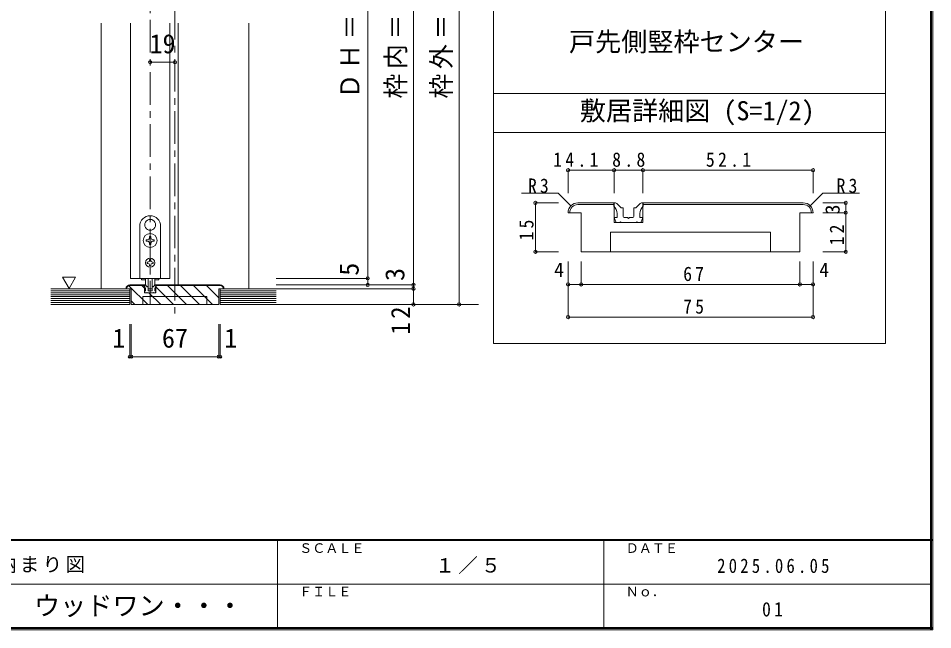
# Model space of a CAD drawing. Units: millimetres at full size, sheet at 1:5, with parts at other scales. Extents: x -957 to 993, y -689 to 708.
# Drawn here: x 293 to 993, y -689 to -221 of the extents above; entities that cross this region are included whole.
import ezdxf
from ezdxf.enums import TextEntityAlignment as Align

# ---------------------------------------------------------------- set-up
doc = ezdxf.new("R2010")
doc.units = ezdxf.units.MM
doc.header["$LTSCALE"] = 5
doc.header["$PDMODE"] = 32
doc.header["$PDSIZE"] = 2.5
doc.linetypes.add('CHAIN1', pattern=[8, 5, -1, 1, -1])
doc.layers.add('0-B_寸法', color=7, linetype='Continuous', lineweight=9)
doc.layers.add('F-1_枠', color=6, linetype='Continuous', lineweight=9)
doc.layers.add('F-A_文字', color=7, linetype='Continuous')
doc.styles.add('HG丸ｺﾞｼｯｸM-PRO', font='')
doc.styles.add('ＭＳ ゴシック', font='')
doc.styles.get('HG丸ｺﾞｼｯｸM-PRO').set_extended_font_data('HG丸ｺﾞｼｯｸM-PRO')
doc.styles.get('ＭＳ ゴシック').set_extended_font_data('MS Gothic')

msp = doc.modelspace()

# ---------------------------------------------------------------- linework, layer by layer
at = {"layer": '0-B_寸法'}
for p, q in [((656.593, 71.709), (656.593, -469.784)), ((595.214, -439.942), (595.214, 10.058)), ((630.214, 10.058), (630.214, -427.942)), ((560.214, -19.942), (560.214, -419.942)), ((356.214, -224.442), (356.214, -427.942)), ((378.714, -224.442), (378.714, -419.942)), ((408.714, -224.442), (408.714, -419.942)), ((415.214, -224.442), (415.214, -424.942)), ((469.214, -224.442), (469.214, -427.942)), ((956.593, -278.291), (656.593, -278.291)), ((956.593, -308.291), (656.593, -308.291)), ((713.658, -337.131), (713.658, -354.631)), ((748.908, -337.131), (713.658, -337.131)), ((748.908, -337.131), (748.908, -354.631)), ((770.908, -337.131), (748.908, -337.131)), ((770.908, -337.131), (770.908, -354.631)), ((901.158, -337.131), (770.908, -337.131)), ((901.158, -337.131), (901.158, -354.631)), ((898.961, -364.328), (908.658, -354.632)), ((908.658, -354.632), (936.695, -354.632)), ((688.658, -362.131), (688.658, -399.632)), ((688.658, -362.131), (706.371, -362.131)), ((748.908, -363.382), (721.157, -363.382)), ((748.908, -362.132), (721.158, -362.132)), ((748.658, -362.132), (750.015, -362.132)), ((748.658, -364.632), (748.658, -362.132)), ((748.908, -362.132), (748.908, -377.132)), ((754.063, -365.662), (750.899, -362.498)), ((765.752, -365.662), (768.916, -362.498)), ((893.658, -362.132), (770.908, -362.132)), ((770.908, -362.132), (770.908, -377.132)), ((893.658, -363.382), (770.908, -363.382)), ((926.158, -362.132), (908.658, -362.132)), ((926.158, -362.132), (926.158, -399.632)), ((751.158, -373.382), (751.158, -370.222)), ((754.593, -365.882), (755.408, -365.882)), ((755.908, -372.632), (755.908, -366.382)), ((763.908, -372.632), (763.908, -366.382)), ((765.222, -365.882), (764.408, -365.882)), ((768.658, -373.382), (768.658, -370.222)), ((926.158, -369.632), (908.658, -369.632)), ((393.615, -374.794), (393.714, -374.892)), ((393.813, -374.794), (393.714, -374.892)), ((770.908, -377.132), (748.908, -377.132)), ((750.408, -377.132), (749.193, -374.066)), ((751.158, -373.382), (749.658, -373.382)), ((753.158, -377.132), (750.408, -377.132)), ((753.158, -377.132), (753.658, -376.632)), ((753.658, -376.632), (754.158, -377.132)), ((754.158, -377.132), (765.658, -377.132)), ((759.158, -373.382), (756.658, -373.382)), ((759.908, -374.132), (759.158, -373.382)), ((760.658, -373.382), (759.908, -374.132)), ((763.158, -373.382), (760.658, -373.382)), ((768.658, -373.382), (770.158, -373.382)), ((390.072, -380.931), (390.207, -380.967)), ((390.17, -381.102), (390.207, -380.967)), ((397.356, -380.931), (397.221, -380.967)), ((397.258, -381.102), (397.221, -380.967)), ((868.658, -384.632), (746.158, -384.632)), ((746.158, -399.632), (746.158, -384.632)), ((868.658, -399.632), (868.658, -384.632)), ((393.214, -388.742), (393.214, -387.792)), ((395.914, -390.442), (396.864, -390.442)), ((396.864, -391.442), (395.914, -391.442)), ((396.864, -390.442), (396.864, -391.442)), ((393.214, -394.092), (393.214, -393.142)), ((394.214, -394.092), (393.214, -394.092)), ((394.214, -393.142), (394.214, -394.092)), ((394.214, -405.542), (393.214, -405.542)), ((393.214, -405.542), (393.214, -406.142)), ((394.214, -405.542), (394.214, -406.142)), ((688.658, -399.632), (706.371, -399.632)), ((723.658, -399.632), (891.158, -399.632)), ((926.158, -399.632), (908.658, -399.632)), ((391.314, -407.442), (391.314, -408.442)), ((391.914, -407.442), (391.314, -407.442)), ((391.314, -408.442), (391.914, -408.442)), ((393.214, -409.742), (393.214, -410.342)), ((393.214, -410.342), (394.214, -410.342)), ((394.214, -409.742), (394.214, -410.342)), ((395.514, -407.442), (396.114, -407.442)), ((396.114, -408.442), (395.514, -408.442)), ((396.114, -407.442), (396.114, -408.442)), ((713.658, -424.632), (713.658, -407.132)), ((723.658, -424.632), (723.658, -407.132)), ((891.158, -424.632), (891.158, -407.132)), ((901.158, -424.632), (901.158, -407.132)), ((336.602, -419.129), (331.602, -427.789)), ((408.714, -419.942), (378.714, -419.942)), ((387.114, -419.942), (387.114, -421.142)), ((390.214, -424.364), (390.214, -419.942)), ((392.214, -427.564), (392.214, -419.942)), ((395.214, -419.942), (395.214, -427.564)), ((397.214, -424.364), (397.214, -419.942)), ((400.314, -419.942), (400.314, -421.142)), ((560.214, -419.942), (490.214, -419.942)), ((560.214, -424.942), (560.214, -419.942)), ((391.854, -439.942), (377.468, -425.556)), ((378.214, -424.942), (389.314, -424.942)), ((378.214, -425.442), (389.314, -425.442)), ((390.246, -421.142), (387.114, -421.142)), ((389.314, -427.503), (387.253, -425.442)), ((389.214, -424.942), (389.757, -424.942)), ((389.214, -425.942), (389.214, -424.942)), ((389.314, -430.942), (389.314, -424.942)), ((391.376, -426.354), (390.11, -425.089)), ((391.588, -426.442), (391.914, -426.442)), ((392.114, -429.142), (392.114, -426.642)), ((395.314, -429.142), (395.314, -426.642)), ((395.84, -426.442), (395.514, -426.442)), ((396.052, -426.354), (397.317, -425.089)), ((400.314, -421.142), (397.182, -421.142)), ((398.114, -430.942), (398.114, -424.942)), ((447.214, -424.942), (398.114, -424.942)), ((447.214, -425.442), (398.114, -425.442)), ((411.653, -439.942), (398.114, -426.403)), ((421.552, -439.942), (407.052, -425.442)), ((431.452, -439.942), (416.952, -425.442)), ((441.351, -439.942), (426.851, -425.442)), ((446.214, -434.905), (436.751, -425.442)), ((595.214, -424.942), (490.214, -424.942)), ((560.214, -424.942), (490.214, -424.942)), ((713.658, -449.632), (713.658, -424.632)), ((901.158, -424.632), (713.658, -424.632)), ((901.158, -449.632), (901.158, -424.632)), ((317.714, -427.942), (378.214, -427.942)), ((317.714, -429.442), (378.214, -429.442)), ((317.714, -430.942), (378.214, -430.942)), ((317.714, -432.442), (378.214, -432.442)), ((317.714, -433.942), (378.214, -433.942)), ((375.214, -427.942), (379.214, -427.942)), ((378.214, -439.942), (378.214, -427.942)), ((378.214, -439.942), (378.214, -427.942)), ((379.214, -439.942), (379.214, -427.942)), ((388.214, -439.942), (388.214, -433.942)), ((398.114, -430.942), (389.314, -430.942)), ((389.914, -430.942), (389.428, -429.716)), ((390.214, -429.442), (389.614, -429.442)), ((391.014, -430.942), (389.914, -430.942)), ((390.214, -429.442), (390.214, -428.178)), ((391.014, -430.942), (391.214, -430.742)), ((391.214, -430.742), (391.414, -430.942)), ((391.414, -430.942), (396.014, -430.942)), ((393.414, -429.442), (392.414, -429.442)), ((392.514, -427.864), (394.914, -427.864)), ((401.753, -439.942), (392.753, -430.942)), ((393.714, -429.742), (393.414, -429.442)), ((394.014, -429.442), (393.714, -429.742)), ((395.014, -429.442), (394.014, -429.442)), ((397.214, -429.442), (397.214, -428.178)), ((397.214, -429.442), (397.814, -429.442)), ((447.214, -439.942), (447.214, -427.942)), ((447.214, -439.942), (447.214, -427.942)), ((490.214, -427.942), (447.214, -427.942)), ((490.214, -429.442), (447.214, -429.442)), ((490.214, -430.942), (447.214, -430.942)), ((490.214, -432.442), (447.214, -432.442)), ((490.214, -433.942), (447.214, -433.942)), ((595.214, -427.942), (490.214, -427.942)), ((630.214, -439.942), (630.214, -427.942)), ((317.714, -435.442), (378.214, -435.442)), ((317.714, -436.942), (378.214, -436.942)), ((317.714, -438.442), (378.214, -438.442)), ((317.714, -439.942), (378.214, -439.942)), ((381.954, -439.942), (379.214, -437.202)), ((446.214, -439.942), (379.214, -439.942)), ((490.214, -435.442), (447.214, -435.442)), ((490.214, -436.942), (447.214, -436.942)), ((490.214, -438.442), (447.214, -438.442)), ((490.214, -439.942), (447.214, -439.942)), ((630.214, -439.942), (490.214, -439.942)), ((901.158, -449.632), (713.658, -449.632))]:
    msp.add_line(p, q, dxfattribs=at)
at = {"layer": '0-B_寸法', "linetype": 'CHAIN1'}
for p, q in [((412.714, 68.058), (412.714, -449.942)), ((393.714, 18.058), (393.714, -439.942)), ((645.032, -439.942), (317.714, -439.942))]:
    msp.add_line(p, q, dxfattribs=at)
at = {"layer": '0-B_寸法', "color": 4}
for p, q in [((393.714, -254.442), (412.714, -254.442)), ((378.214, -479.942), (378.214, -454.942)), ((379.214, -479.942), (379.214, -454.942)), ((446.214, -479.942), (446.214, -454.942)), ((447.214, -479.942), (447.214, -454.942)), ((378.214, -479.942), (379.214, -479.942)), ((379.214, -479.942), (446.214, -479.942)), ((446.214, -479.942), (447.214, -479.942))]:
    msp.add_line(p, q, dxfattribs=at)
at = {"layer": '0-B_寸法'}
for points in [[(956.593, 71.709), (956.593, -469.784), (656.593, -469.784)], [(715.854, -364.328), (706.158, -354.632), (677.917, -354.632)], [(771.158, -364.632), (771.158, -362.132), (769.8, -362.132)], [(723.658, -399.632), (723.658, -369.632), (713.658, -369.632)], [(891.158, -399.632), (891.158, -369.632), (901.158, -369.632)], [(766.658, -377.132), (766.158, -376.632), (765.658, -377.132)], [(766.658, -377.132), (769.408, -377.132), (770.622, -374.066)], [(385.714, -379.942), (385.714, -419.942), (401.714, -419.942), (401.714, -379.942)], [(391.514, -391.442), (390.564, -391.442), (390.564, -390.442), (391.514, -390.442)], [(393.214, -387.792), (394.214, -387.792), (394.214, -388.742)], [(336.602, -419.129), (326.602, -419.129), (331.602, -427.789)], [(398.214, -425.942), (398.214, -424.942), (397.671, -424.942)], [(437.214, -439.942), (437.214, -433.942), (388.214, -433.942)], [(396.414, -430.942), (396.214, -430.742), (396.014, -430.942)], [(396.414, -430.942), (397.514, -430.942), (398, -429.716)], [(446.214, -439.942), (446.214, -427.942), (450.214, -427.942)]]:
    msp.add_lwpolyline(points, dxfattribs=at)
for centre, radius in [((393.714, -390.942), 5.35), ((393.714, -407.942), 3.5)]:
    msp.add_circle(centre, radius, dxfattribs=at)
for centre, radius, start, end in [((721.158, -369.632), 7.5, 90, 180), ((721.158, -369.632), 6.25, 90, 180), ((750.015, -363.382), 1.25, 45, 90), ((769.8, -363.382), 1.25, 90, 135), ((893.658, -369.632), 7.5, 0, 90), ((893.658, -369.632), 6.25, 0, 90), ((743.658, -370.222), 7.5, 0, 48.19), ((754.593, -365.132), 0.75, 225, 270), ((755.408, -366.382), 0.5, 360, 90), ((764.408, -366.382), 0.5, 90, 180), ((765.222, -365.132), 0.75, 270, 315), ((776.158, -370.222), 7.5, 131.81, 180), ((393.714, -379.942), 8, 0, 180), ((393.714, -378.942), 4.15, 91.3645, 208.6355), ((393.714, -378.942), 4.15, 331.3645, 88.6355), ((749.658, -373.882), 0.5, 90, 201.616), ((756.658, -372.632), 0.75, 180, 270), ((763.158, -372.632), 0.75, 270, 360), ((770.158, -373.882), 0.5, 338.384, 90), ((393.714, -378.942), 4.15, 211.3645, 328.6355), ((391.514, -388.742), 1.7, 270, 0), ((391.514, -393.142), 1.7, 0, 90), ((395.914, -388.742), 1.7, 180, 270), ((395.914, -393.142), 1.7, 90, 180), ((391.914, -406.142), 1.3, 270, 0), ((391.914, -409.742), 1.3, 0, 90), ((395.514, -406.142), 1.3, 180, 270), ((395.514, -409.742), 1.3, 90, 180), ((378.214, -427.942), 3, 90, 180), ((378.214, -427.942), 2.5, 90, 180), ((387.214, -428.178), 3, 360, 48.19), ((389.757, -425.442), 0.5, 45, 90), ((392.214, -424.364), 2, 180, 264.78409), ((391.588, -426.142), 0.3, 225, 270), ((391.914, -426.642), 0.2, 360, 90), ((392.014, -426.554), 0.2, 0, 84.78409), ((395.414, -426.554), 0.2, 95.21591, 180), ((395.514, -426.642), 0.2, 90, 180), ((395.214, -424.364), 2, 275.21591, 0), ((395.84, -426.142), 0.3, 270, 315), ((400.214, -428.178), 3, 131.81, 180), ((397.671, -425.442), 0.5, 90, 135), ((447.214, -427.942), 3, 0, 90), ((447.214, -427.942), 2.5, 0, 89.9992), ((389.614, -429.642), 0.2, 90, 201.616), ((392.414, -429.142), 0.3, 180, 270), ((392.514, -427.564), 0.3, 180, 270), ((394.914, -427.564), 0.3, 270, 0), ((395.014, -429.142), 0.3, 270, 0), ((397.814, -429.642), 0.2, 338.384, 90)]:
    msp.add_arc(centre, radius, start, end, dxfattribs=at)
for p in [(393.714, -254.442), (412.714, -254.442), (713.658, -337.131), (748.908, -337.131), (770.908, -337.131), (901.158, -337.131), (688.658, -362.131), (926.158, -362.132), (926.158, -369.632), (688.658, -399.632), (926.158, -399.632), (560.214, -419.942), (560.214, -424.942), (595.214, -424.942), (595.214, -427.942), (713.658, -424.632), (723.658, -424.632), (891.158, -424.632), (901.158, -424.632), (595.214, -439.942), (630.214, -439.942), (713.658, -449.632), (901.158, -449.632), (378.214, -479.942), (379.214, -479.942), (446.214, -479.942), (447.214, -479.942)]:
    msp.add_point(p, dxfattribs=at)
at = {"layer": 'F-1_枠'}
for p, q in [((991.115, 707.602), (991.115, -689.065)), ((991.948, 707.602), (991.948, -689.065)), ((992.782, 707.602), (992.782, -689.065)), ((992.782, -619.898), (-957.218, -619.898)), ((992.782, -620.731), (-957.218, -620.731)), ((491.115, -620.731), (491.115, -687.398)), ((741.115, -620.731), (741.115, -687.398)), ((17.782, -654.065), (991.115, -654.066)), ((992.782, -687.398), (-957.218, -687.398)), ((992.782, -688.231), (-957.218, -688.231)), ((992.782, -689.065), (-957.218, -689.065))]:
    msp.add_line(p, q, dxfattribs=at)

# ---------------------------------------------------------------- texts
at = {"layer": '0-B_寸法', "style": 'ＭＳ ゴシック'}
for s, height, p in [('戸先側竪枠センター', 14.66, (714.329, -250.423)), ('19', 14.66, (393.214, -251.942)), ('敷居詳細図 (S=1/2)', 14.66, (722.584, -303.291)), ('4', 11, (702.97, -422.132)), ('4', 11, (905.945, -422.132)), ('1', 14.66, (364.773, -477.442)), ('67', 14.66, (402.714, -477.442)), ('1', 14.66, (450.413, -477.442))]:
    msp.add_text(s, height=height, dxfattribs=at).set_placement(p, align=Align.BOTTOM_LEFT)
for s, height, p in [('3', 11, (924.842, -370.882)), ('5', 14.66, (557.714, -417.942)), ('3', 14.66, (592.714, -421.942))]:
    msp.add_text(s, height=height, rotation=90, dxfattribs=at).set_placement(p, align=Align.BOTTOM_LEFT)
at = {"layer": '0-B_寸法', "attachment_point": 7, "rotation": 90, "style": 'ＭＳ ゴシック'}
for s, insert, char_height in [('\\T1.19;\\W0.95;ＤＨ＝1,983', (557.714, -282.192), 14.66), ('\\T1.19;\\W0.95;枠内＝2,002', (592.714, -282.192), 14.66), ('\\T1.19;\\W0.95;枠外＝2,047', (627.714, -282.192), 14.66), ('\\T1.36;\\W0.9;15', (687.342, -390.881), 11), ('\\T1.36;\\W0.9;12', (924.842, -394.632), 11), ('\\T1.27;\\W0.95;12', (592.714, -462.986), 14.66)]:
    msp.add_mtext(s, dxfattribs=dict(at, insert=insert, char_height=char_height))
at = {"layer": '0-B_寸法', "char_height": 11, "attachment_point": 7, "style": 'ＭＳ ゴシック'}
for s, insert in [('\\T1.38;\\W0.9;14.1', (702.253, -334.631)), ('\\T1.38;\\W0.9;8.8', (747.408, -334.631)), ('\\T1.38;\\W0.9;52.1', (819.158, -334.631)), ('\\T1.36;\\W0.9;R3', (682.917, -354.632)), ('\\T1.36;\\W0.9;R3', (919.195, -354.632)), ('\\T1.36;\\W0.9;67', (801.783, -422.132)), ('\\T1.36;\\W0.9;75', (801.783, -447.132)), ('\\T1.39;\\W0.85;2025.06.05', (827.782, -645.732))]:
    msp.add_mtext(s, dxfattribs=dict(at, insert=insert))
at = {"layer": 'F-1_枠', "color": 7, "style": 'HG丸ｺﾞｼｯｸM-PRO'}
msp.add_text('ウッドワン・・・', height=14.66, dxfattribs=at).set_placement((304.825, -682.398), align=Align.BOTTOM_LEFT)
at = {"layer": 'F-A_文字', "style": 'ＭＳ ゴシック'}
for s, p in [('ＳＣＡＬＥ', (507.782, -632.398)), ('ＤＡＴＥ', (757.782, -632.398)), ('ＦＩＬＥ', (507.782, -665.732)), ('Ｎｏ．', (757.782, -665.732))]:
    msp.add_text(s, height=7.331, dxfattribs=at).set_placement(p, align=Align.BOTTOM_LEFT)
at = {"layer": 'F-A_文字', "char_height": 11, "attachment_point": 7, "style": 'ＭＳ ゴシック'}
for s, insert in [('\\T1.17;建具納まり図', (241.115, -645.731)), ('\\T1.17;１／５', (611.949, -646.565)), ('\\T1.36;\\W0.9;01', (862.157, -679.065))]:
    msp.add_mtext(s, dxfattribs=dict(at, insert=insert))

doc.saveas('drawing.dxf')
